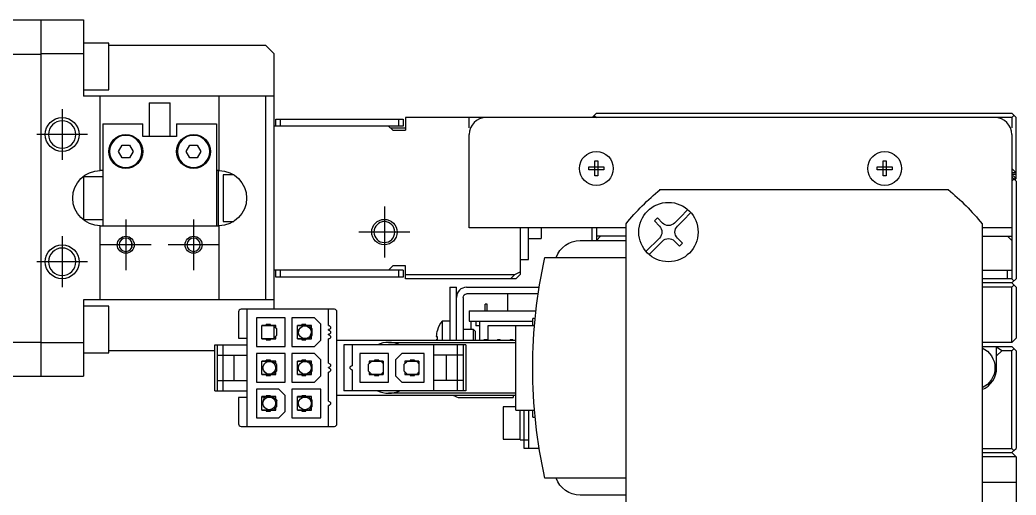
# Model space of a CAD drawing. Extents: x 0 to 1596, y -8 to 1260.
# Drawn here: x 641.4 to 758.9, y 1204.4 to 1260.4 of the extents above; entities that cross this region are included whole.
import ezdxf

# ---------------------------------------------------------------- set-up
doc = ezdxf.new("R2010")
doc.units = 0
doc.header["$LTSCALE"] = 0.5
doc.linetypes.add('CENTER', pattern=[50.8, 31.75, -6.35, 6.35, -6.35])
for name, color, linetype in [('MSM_CENTER', 1, 'CENTER'), ('MSM_CONTINUOUS', 7, 'CONTINUOUS'), ('MSM_NARROW', 5, 'CONTINUOUS')]:
    doc.layers.add(name, color=color, linetype=linetype)

msp = doc.modelspace()

# ---------------------------------------------------------------- linework, layer by layer
at = {"layer": 'MSM_CENTER'}
for p, q in [((646.42, 1249.94), (646.42, 1243.94)), ((649.42, 1246.94), (643.42, 1246.94)), ((684.42, 1238.44), (684.42, 1232.44)), ((653.92, 1236.94), (653.92, 1230.94)), ((661.92, 1236.94), (661.92, 1230.94)), ((646.42, 1234.94), (646.42, 1228.94)), ((687.42, 1235.44), (681.42, 1235.44)), ((656.92, 1233.94), (650.92, 1233.94)), ((664.92, 1233.94), (658.92, 1233.94)), ((649.42, 1231.94), (643.42, 1231.94)), ((712.93, 1219.44), (712.92, 1219.44))]:
    msp.add_line(p, q, dxfattribs=at)
at = {"layer": 'MSM_CONTINUOUS'}
for p, q in [((635.22, 1260.44), (648.92, 1260.44)), ((643.92, 1260.44), (643.92, 1218.44)), ((648.92, 1260.44), (648.92, 1251.44)), ((651.92, 1257.69), (648.92, 1257.69)), ((651.92, 1252.19), (651.92, 1257.69)), ((670.42, 1257.44), (651.92, 1257.44)), ((671.42, 1256.44), (670.42, 1257.44)), ((635.22, 1256.41), (643.92, 1256.41)), ((648.92, 1256.44), (643.92, 1256.44)), ((671.42, 1226.34), (671.42, 1256.44)), ((648.92, 1252.19), (651.92, 1252.19)), ((671.42, 1251.44), (648.92, 1251.44)), ((650.92, 1242.69), (650.92, 1251.44)), ((664.92, 1242.69), (664.92, 1251.44)), ((670.42, 1227.44), (670.42, 1251.44)), ((656.67, 1250.69), (659.17, 1250.69)), ((656.67, 1250.69), (656.67, 1246.69)), ((659.17, 1246.69), (659.17, 1250.69)), ((686.92, 1248.94), (686.92, 1247.44)), ((758.42, 1248.94), (686.92, 1248.94)), ((694.42, 1247.74), (694.42, 1248.94)), ((709.42, 1249.44), (708.92, 1248.94)), ((709.17, 1249.19), (709.42, 1248.94)), ((709.42, 1249.44), (758.42, 1249.44)), ((758.92, 1248.94), (758.42, 1249.44)), ((758.42, 1248.94), (758.67, 1249.19)), ((758.42, 1248.94), (758.42, 1247.74)), ((758.92, 1241.74), (758.92, 1248.94)), ((651.22, 1248.19), (651.22, 1236.19)), ((651.22, 1248.19), (655.92, 1248.19)), ((655.92, 1246.69), (655.92, 1248.19)), ((659.92, 1248.19), (659.92, 1246.69)), ((659.92, 1248.19), (664.62, 1248.19)), ((664.62, 1248.19), (664.62, 1236.19)), ((686.62, 1247.94), (671.42, 1247.94)), ((671.62, 1247.94), (671.62, 1248.74)), ((671.62, 1248.74), (686.62, 1248.74)), ((672.12, 1248.74), (672.12, 1247.94)), ((685.42, 1247.44), (684.92, 1247.94)), ((686.92, 1247.69), (685.17, 1247.69)), ((686.12, 1247.94), (686.12, 1248.74)), ((686.62, 1248.74), (686.62, 1247.94)), ((659.92, 1246.69), (655.92, 1246.69)), ((685.42, 1247.44), (686.92, 1247.44)), ((694.42, 1235.94), (694.42, 1246.94)), ((758.42, 1246.94), (758.42, 1229.94)), ((653.05, 1244.94), (653.48, 1245.69)), ((653.48, 1245.69), (654.35, 1245.69)), ((654.35, 1245.69), (654.78, 1244.94)), ((661.05, 1244.94), (661.48, 1245.69)), ((661.48, 1245.69), (662.35, 1245.69)), ((662.35, 1245.69), (662.78, 1244.94)), ((653.48, 1244.19), (653.05, 1244.94)), ((654.35, 1244.19), (653.48, 1244.19)), ((654.78, 1244.94), (654.35, 1244.19)), ((661.48, 1244.19), (661.05, 1244.94)), ((662.35, 1244.19), (661.48, 1244.19)), ((662.78, 1244.94), (662.35, 1244.19)), ((708.53, 1243.12), (709.24, 1243.12)), ((709.24, 1243.12), (709.24, 1243.83)), ((709.25, 1243.11), (709.24, 1243.12)), ((709.25, 1243.11), (709.59, 1243.11)), ((709.25, 1242.77), (709.25, 1243.11)), ((709.59, 1243.11), (709.6, 1243.12)), ((709.59, 1243.11), (709.59, 1242.77)), ((709.6, 1243.83), (709.6, 1243.12)), ((709.6, 1243.12), (710.3, 1243.12)), ((742.53, 1243.12), (743.24, 1243.12)), ((743.24, 1243.12), (743.24, 1243.83)), ((743.25, 1243.11), (743.24, 1243.12)), ((743.25, 1243.11), (743.59, 1243.11)), ((743.25, 1242.77), (743.25, 1243.11)), ((743.59, 1243.11), (743.6, 1243.12)), ((743.59, 1243.11), (743.59, 1242.77)), ((743.6, 1243.83), (743.6, 1243.12)), ((743.6, 1243.12), (744.3, 1243.12)), ((758.92, 1242.44), (758.42, 1242.94)), ((648.92, 1242), (648.92, 1236.88)), ((651.22, 1241.94), (648.92, 1241.94)), ((651.22, 1242.69), (650.92, 1242.69)), ((664.92, 1242.69), (664.62, 1242.69)), ((664.82, 1242.69), (664.82, 1236.19)), ((665.42, 1242.19), (665.42, 1236.69)), ((666.65, 1242.19), (665.42, 1242.19)), ((709.24, 1242.76), (708.53, 1242.76)), ((709.25, 1242.77), (709.24, 1242.76)), ((709.24, 1242.06), (709.24, 1242.76)), ((709.59, 1242.77), (709.25, 1242.77)), ((709.59, 1242.77), (709.6, 1242.76)), ((709.6, 1242.76), (709.6, 1242.06)), ((710.3, 1242.76), (709.6, 1242.76)), ((743.24, 1242.76), (742.53, 1242.76)), ((743.25, 1242.77), (743.24, 1242.76)), ((743.24, 1242.06), (743.24, 1242.76)), ((743.59, 1242.77), (743.25, 1242.77)), ((743.59, 1242.77), (743.6, 1242.76)), ((743.6, 1242.76), (743.6, 1242.06)), ((744.3, 1242.76), (743.6, 1242.76)), ((758.92, 1242.44), (758.42, 1242.44)), ((758.92, 1242.24), (758.42, 1242.24)), ((758.52, 1242.04), (758.42, 1242.04)), ((758.92, 1241.44), (758.42, 1241.94)), ((758.67, 1241.69), (758.42, 1241.44)), ((758.92, 1241.74), (758.82, 1241.64)), ((758.82, 1241.74), (758.82, 1241.54)), ((758.92, 1241.44), (758.92, 1229.94)), ((716.92, 1240.44), (716.79, 1240.31)), ((716.95, 1240.44), (750.89, 1240.44)), ((751.05, 1240.31), (750.92, 1240.44)), ((716.26, 1236.75), (716.61, 1237.1)), ((716.61, 1237.1), (717.21, 1236.5)), ((718.62, 1236.5), (719.29, 1237.16)), ((719.29, 1237.16), (720.21, 1238.09)), ((720.56, 1237.73), (719.64, 1236.81)), ((648.92, 1236.94), (651.22, 1236.94)), ((650.92, 1227.44), (650.92, 1236.19)), ((650.92, 1236.19), (664.92, 1236.19)), ((664.92, 1227.44), (664.92, 1236.19)), ((665.42, 1236.69), (666.65, 1236.69)), ((712.92, 1235.94), (694.42, 1235.94)), ((700.42, 1235.94), (700.42, 1230.44)), ((701.42, 1232.19), (701.42, 1235.94)), ((702.92, 1235.94), (702.92, 1234.69)), ((708.92, 1234.44), (708.92, 1235.94)), ((709.42, 1235.94), (709.42, 1234.44)), ((713.05, 1236.57), (712.92, 1236.44)), ((712.92, 1202.47), (712.92, 1236.41)), ((716.86, 1236.15), (716.26, 1236.75)), ((719.64, 1236.81), (718.98, 1236.15)), ((754.92, 1236.44), (754.79, 1236.57)), ((754.92, 1236.41), (754.92, 1202.47)), ((758.42, 1235.94), (754.92, 1235.94)), ((709.42, 1234.44), (709.92, 1234.94)), ((712.92, 1234.94), (709.42, 1234.94)), ((715.27, 1233.15), (716.86, 1234.73)), ((718.98, 1234.73), (719.58, 1234.13)), ((754.92, 1234.94), (758.42, 1234.94)), ((757.92, 1234.94), (758.42, 1234.44)), ((654.62, 1233.64), (654.62, 1234.33)), ((654.62, 1233.64), (654.65, 1233.61)), ((701.42, 1234.69), (702.92, 1234.69)), ((707.5, 1234.44), (712.92, 1234.44)), ((717.21, 1234.38), (715.63, 1232.8)), ((719.23, 1233.78), (718.62, 1234.38)), ((719.58, 1234.13), (719.23, 1233.78)), ((703.35, 1232.44), (712.92, 1232.44)), ((684.92, 1230.94), (685.42, 1231.44)), ((686.92, 1231.44), (685.42, 1231.44)), ((686.92, 1229.94), (686.92, 1231.44)), ((700.42, 1232.19), (701.42, 1232.19)), ((686.62, 1230.94), (671.42, 1230.94)), ((671.62, 1230.14), (671.62, 1230.94)), ((686.62, 1230.14), (671.62, 1230.14)), ((672.12, 1230.94), (672.12, 1230.14)), ((686.12, 1230.14), (686.12, 1230.94)), ((686.62, 1230.94), (686.62, 1230.14)), ((686.92, 1230.44), (699.8, 1230.44)), ((699.3, 1229.94), (699.8, 1230.44)), ((699.8, 1230.44), (700.42, 1230.75)), ((700.42, 1230.44), (699.92, 1229.94)), ((754.92, 1230.94), (758.42, 1230.94)), ((757.92, 1229.94), (757.92, 1230.94)), ((699.92, 1229.94), (686.92, 1229.94)), ((692.12, 1228.94), (692.92, 1228.94)), ((692.12, 1228.94), (692.12, 1222.69)), ((692.92, 1222.69), (692.92, 1228.94)), ((694.12, 1228.94), (702.68, 1228.94)), ((758.42, 1229.94), (754.92, 1229.94)), ((758.42, 1229.44), (754.92, 1229.44)), ((758.42, 1228.94), (754.92, 1228.94)), ((758.42, 1229.94), (758.67, 1229.69)), ((758.42, 1229.44), (758.92, 1229.94)), ((758.42, 1229.44), (758.92, 1228.94)), ((758.67, 1229.19), (758.42, 1228.94)), ((758.42, 1222.44), (758.42, 1228.94)), ((758.92, 1228.94), (758.92, 1222.94)), ((693.72, 1227.74), (693.72, 1222.69)), ((702.56, 1228.14), (694.12, 1228.14)), ((698.92, 1228.14), (698.92, 1226.14)), ((671.42, 1227.44), (648.92, 1227.44)), ((648.92, 1227.44), (648.92, 1218.44)), ((651.92, 1226.69), (648.92, 1226.69)), ((651.92, 1221.19), (651.92, 1226.69)), ((696.54, 1226.94), (696.29, 1226.94)), ((696.29, 1226.14), (696.29, 1226.94)), ((696.54, 1226.14), (696.54, 1226.94)), ((667.22, 1226.04), (667.22, 1222.94)), ((678.52, 1226.34), (667.52, 1226.34)), ((668.22, 1212.54), (668.22, 1226.34)), ((669.32, 1225.34), (669.32, 1221.94)), ((672.72, 1225.34), (669.32, 1225.34)), ((672.72, 1221.94), (672.72, 1225.34)), ((676.17, 1225.34), (673.52, 1225.34)), ((673.52, 1225.34), (673.52, 1221.94)), ((676.92, 1224.59), (676.17, 1225.34)), ((677.82, 1224.44), (677.82, 1226.34)), ((678.82, 1212.84), (678.82, 1226.04)), ((694.42, 1226.14), (702.3, 1226.14)), ((694.42, 1226.14), (694.42, 1224.94)), ((669.97, 1222.84), (669.97, 1224.44)), ((670.47, 1224.44), (669.97, 1224.44)), ((671.34, 1224.39), (669.97, 1224.39)), ((670.97, 1224.54), (670.47, 1224.54)), ((670.47, 1224.39), (670.47, 1224.54)), ((670.97, 1224.39), (670.97, 1224.54)), ((671.62, 1224.44), (670.97, 1224.44)), ((671.62, 1224.12), (671.34, 1224.39)), ((671.42, 1222.97), (671.42, 1224.32)), ((671.62, 1224.12), (671.62, 1224.44)), ((674.17, 1222.84), (674.17, 1224.44)), ((674.67, 1224.44), (674.17, 1224.44)), ((675.54, 1224.39), (674.17, 1224.39)), ((675.17, 1224.54), (674.67, 1224.54)), ((674.67, 1224.39), (674.67, 1224.54)), ((675.17, 1224.39), (675.17, 1224.54)), ((675.82, 1224.44), (675.17, 1224.44)), ((675.92, 1224.02), (675.54, 1224.39)), ((675.82, 1224.12), (675.82, 1224.44)), ((676.92, 1222.69), (676.92, 1224.59)), ((691.22, 1224.94), (691.22, 1222.69)), ((692.12, 1224.94), (691.22, 1224.94)), ((694.42, 1224.94), (701.92, 1224.94)), ((694.67, 1223.94), (694.67, 1224.94)), ((695.21, 1224.94), (695.21, 1224.39)), ((695.67, 1224.39), (695.21, 1224.39)), ((695.67, 1222.69), (695.67, 1224.94)), ((696.67, 1224.44), (702.13, 1224.44)), ((696.67, 1222.79), (696.67, 1224.44)), ((699.92, 1214.44), (699.92, 1224.44)), ((701.92, 1224.44), (701.92, 1225.26)), ((702.2, 1225.26), (701.92, 1225.26)), ((671.34, 1222.89), (671.62, 1223.17)), ((671.72, 1224.02), (671.62, 1224.12)), ((671.62, 1223.17), (671.72, 1223.27)), ((671.62, 1222.84), (671.62, 1223.17)), ((671.72, 1223.27), (671.72, 1224.02)), ((674.32, 1223.85), (674.17, 1223.33)), ((675.54, 1222.89), (675.82, 1223.17)), ((675.63, 1222.98), (675.76, 1223.43)), ((675.82, 1223.17), (675.92, 1223.27)), ((675.82, 1222.84), (675.82, 1223.17)), ((675.92, 1223.27), (675.92, 1224.02)), ((677.82, 1223.89), (677.82, 1223.94)), ((677.82, 1223.34), (677.82, 1223.39)), ((690.53, 1223.14), (690.66, 1223.14)), ((690.66, 1223.89), (690.66, 1223.87)), ((690.66, 1223.14), (690.66, 1222.74)), ((694.92, 1223.94), (693.72, 1223.94)), ((694.92, 1222.69), (694.92, 1223.94)), ((695.12, 1223.74), (694.92, 1223.94)), ((695.12, 1223.74), (695.12, 1222.69)), ((635.22, 1222.47), (643.92, 1222.47)), ((643.92, 1222.44), (648.92, 1222.44)), ((664.42, 1216.74), (664.42, 1222.14)), ((664.42, 1222.14), (668.22, 1222.14)), ((664.72, 1216.74), (664.72, 1222.14)), ((665.42, 1216.74), (665.42, 1222.14)), ((667.22, 1222.94), (668.22, 1222.94)), ((669.32, 1221.94), (672.72, 1221.94)), ((669.97, 1222.89), (671.34, 1222.89)), ((669.97, 1222.84), (670.47, 1222.84)), ((670.47, 1222.89), (670.47, 1222.74)), ((670.47, 1222.74), (670.97, 1222.74)), ((670.97, 1222.74), (670.97, 1222.89)), ((670.97, 1222.84), (671.62, 1222.84)), ((673.52, 1221.94), (676.17, 1221.94)), ((674.17, 1222.89), (675.54, 1222.89)), ((674.17, 1222.84), (674.67, 1222.84)), ((674.67, 1222.89), (674.67, 1222.74)), ((674.67, 1222.74), (675.17, 1222.74)), ((675.17, 1222.74), (675.17, 1222.89)), ((675.17, 1222.84), (675.82, 1222.84)), ((676.17, 1221.94), (676.92, 1222.69)), ((677.82, 1219.97), (677.82, 1222.84)), ((678.82, 1222.69), (699.92, 1222.69)), ((679.62, 1222.14), (679.62, 1216.74)), ((694.02, 1222.14), (679.62, 1222.14)), ((680.62, 1222.14), (680.62, 1219.69)), ((684.92, 1222.44), (699.92, 1222.44)), ((690.22, 1222.14), (690.22, 1216.74)), ((690.66, 1222.74), (690.53, 1222.74)), ((693.02, 1222.14), (693.02, 1216.74)), ((693.72, 1222.14), (693.72, 1216.74)), ((694.02, 1222.14), (694.02, 1216.74)), ((696.17, 1222.69), (696.17, 1222.79)), ((696.17, 1222.79), (696.67, 1222.79)), ((758.42, 1222.44), (754.92, 1222.44)), ((754.92, 1221.94), (758.42, 1221.94)), ((756.62, 1219.44), (756.62, 1221.94)), ((757.22, 1221.44), (756.62, 1221.87)), ((758.92, 1222.94), (758.42, 1222.44)), ((758.92, 1221.44), (758.42, 1221.94)), ((648.92, 1221.19), (651.92, 1221.19)), ((664.42, 1221.44), (651.92, 1221.44)), ((664.72, 1220.94), (668.22, 1220.94)), ((666.72, 1217.94), (666.72, 1220.94)), ((669.32, 1221.14), (669.32, 1217.74)), ((672.72, 1221.14), (669.32, 1221.14)), ((672.72, 1217.74), (672.72, 1221.14)), ((673.52, 1221.14), (673.52, 1217.74)), ((676.17, 1221.14), (673.52, 1221.14)), ((676.92, 1220.39), (676.17, 1221.14)), ((681.52, 1221.14), (681.52, 1217.74)), ((684.92, 1221.14), (681.52, 1221.14)), ((684.92, 1217.74), (684.92, 1221.14)), ((686.47, 1221.14), (685.72, 1220.39)), ((689.12, 1221.14), (686.47, 1221.14)), ((689.12, 1217.74), (689.12, 1221.14)), ((693.72, 1220.94), (690.22, 1220.94)), ((691.72, 1220.94), (691.72, 1217.94)), ((756.62, 1220.84), (757.22, 1221.44)), ((758.42, 1221.44), (757.22, 1221.44)), ((758.67, 1221.69), (758.42, 1221.44)), ((758.42, 1209.94), (758.42, 1221.44)), ((758.92, 1221.44), (758.92, 1209.94)), ((670.47, 1220.24), (669.97, 1220.24)), ((669.97, 1218.64), (669.97, 1220.24)), ((671.34, 1220.19), (669.97, 1220.19)), ((670.97, 1220.34), (670.47, 1220.34)), ((670.47, 1220.19), (670.47, 1220.34)), ((670.97, 1220.19), (670.97, 1220.34)), ((671.62, 1220.24), (670.97, 1220.24)), ((671.62, 1219.92), (671.34, 1220.19)), ((671.62, 1219.92), (671.62, 1220.24)), ((671.72, 1219.82), (671.62, 1219.92)), ((671.72, 1219.07), (671.72, 1219.82)), ((674.67, 1220.24), (674.17, 1220.24)), ((674.17, 1218.64), (674.17, 1220.24)), ((675.54, 1220.19), (674.17, 1220.19)), ((674.17, 1220.19), (674.25, 1220.19)), ((675.17, 1220.34), (674.67, 1220.34)), ((674.67, 1220.19), (674.67, 1220.34)), ((675.17, 1220.19), (675.17, 1220.34)), ((675.82, 1220.24), (675.17, 1220.24)), ((675.82, 1219.92), (675.54, 1220.19)), ((675.82, 1219.92), (675.82, 1220.24)), ((675.92, 1219.82), (675.82, 1219.92)), ((675.92, 1219.07), (675.92, 1219.82)), ((676.92, 1218.49), (676.92, 1220.39)), ((677.82, 1219.42), (677.82, 1219.47)), ((682.89, 1220.19), (682.52, 1219.82)), ((682.52, 1219.82), (682.52, 1219.07)), ((683.27, 1220.24), (682.62, 1220.24)), ((682.62, 1220.24), (682.62, 1219.92)), ((684.27, 1220.19), (682.89, 1220.19)), ((683.77, 1220.34), (683.27, 1220.34)), ((683.27, 1220.34), (683.27, 1220.19)), ((683.77, 1220.34), (683.77, 1220.19)), ((684.27, 1220.24), (683.77, 1220.24)), ((684.27, 1220.24), (684.27, 1218.64)), ((685.72, 1220.39), (685.72, 1218.49)), ((687.09, 1220.19), (686.72, 1219.82)), ((686.72, 1219.82), (686.72, 1219.07)), ((687.47, 1220.24), (686.82, 1220.24)), ((686.82, 1220.24), (686.82, 1219.92)), ((688.47, 1220.19), (687.09, 1220.19)), ((687.97, 1220.34), (687.47, 1220.34)), ((687.47, 1220.34), (687.47, 1220.19)), ((687.97, 1220.34), (687.97, 1220.19)), ((688.47, 1220.24), (687.97, 1220.24)), ((688.47, 1220.24), (688.47, 1218.64)), ((635.22, 1218.44), (648.92, 1218.44)), ((669.97, 1218.69), (671.34, 1218.69)), ((669.97, 1218.64), (670.47, 1218.64)), ((670.47, 1218.69), (670.47, 1218.54)), ((670.47, 1218.54), (670.97, 1218.54)), ((670.97, 1218.54), (670.97, 1218.69)), ((670.97, 1218.64), (671.62, 1218.64)), ((671.34, 1218.69), (671.62, 1218.97)), ((671.62, 1218.97), (671.72, 1219.07)), ((671.62, 1218.64), (671.62, 1218.97)), ((674.17, 1218.7), (674.25, 1218.69)), ((674.17, 1218.69), (675.54, 1218.69)), ((674.17, 1218.64), (674.67, 1218.64)), ((674.67, 1218.69), (674.67, 1218.54)), ((674.67, 1218.54), (675.17, 1218.54)), ((675.17, 1218.54), (675.17, 1218.69)), ((675.17, 1218.64), (675.82, 1218.64)), ((675.54, 1218.69), (675.82, 1218.97)), ((675.82, 1218.97), (675.92, 1219.07)), ((675.82, 1218.64), (675.82, 1218.97)), ((676.17, 1217.74), (676.92, 1218.49)), ((677.82, 1215.49), (677.82, 1218.92)), ((680.62, 1219.19), (680.62, 1216.74)), ((682.52, 1219.07), (682.89, 1218.69)), ((682.62, 1218.97), (682.62, 1218.64)), ((682.62, 1218.64), (683.27, 1218.64)), ((682.89, 1218.69), (684.27, 1218.69)), ((683.27, 1218.69), (683.27, 1218.54)), ((683.27, 1218.54), (683.77, 1218.54)), ((683.77, 1218.54), (683.77, 1218.69)), ((683.77, 1218.64), (684.27, 1218.64)), ((685.72, 1218.49), (686.47, 1217.74)), ((686.72, 1219.07), (687.09, 1218.69)), ((686.82, 1218.97), (686.82, 1218.64)), ((686.82, 1218.64), (687.47, 1218.64)), ((687.09, 1218.69), (688.47, 1218.69)), ((687.47, 1218.69), (687.47, 1218.54)), ((687.47, 1218.54), (687.97, 1218.54)), ((687.97, 1218.54), (687.97, 1218.69)), ((687.97, 1218.64), (688.47, 1218.64)), ((664.72, 1217.94), (668.22, 1217.94)), ((669.32, 1217.74), (672.72, 1217.74)), ((673.52, 1217.74), (676.17, 1217.74)), ((681.52, 1217.74), (684.92, 1217.74)), ((686.47, 1217.74), (689.12, 1217.74)), ((693.72, 1217.94), (690.22, 1217.94)), ((664.42, 1216.74), (668.22, 1216.74)), ((667.22, 1215.94), (667.22, 1212.84)), ((668.22, 1215.94), (667.22, 1215.94)), ((669.32, 1216.94), (669.32, 1213.54)), ((671.97, 1216.94), (669.32, 1216.94)), ((670.47, 1216.04), (669.97, 1216.04)), ((669.97, 1214.44), (669.97, 1216.04)), ((671.34, 1215.99), (669.97, 1215.99)), ((670.12, 1215.44), (670.27, 1215.99)), ((670.97, 1216.14), (670.47, 1216.14)), ((670.47, 1215.99), (670.47, 1216.14)), ((670.97, 1215.99), (670.97, 1216.14)), ((671.62, 1216.04), (670.97, 1216.04)), ((671.62, 1215.72), (671.34, 1215.99)), ((671.62, 1215.72), (671.62, 1216.04)), ((672.72, 1216.19), (671.97, 1216.94)), ((672.72, 1214.29), (672.72, 1216.19)), ((676.92, 1216.94), (673.52, 1216.94)), ((673.52, 1216.94), (673.52, 1213.54)), ((674.67, 1216.04), (674.17, 1216.04)), ((674.17, 1214.44), (674.17, 1216.04)), ((675.54, 1215.99), (674.17, 1215.99)), ((675.17, 1216.14), (674.67, 1216.14)), ((674.67, 1215.99), (674.67, 1216.14)), ((675.17, 1215.99), (675.17, 1216.14)), ((675.82, 1216.04), (675.17, 1216.04)), ((675.82, 1215.72), (675.54, 1215.99)), ((675.82, 1215.72), (675.82, 1216.04)), ((676.92, 1213.54), (676.92, 1216.94)), ((699.92, 1216.19), (678.82, 1216.19)), ((694.02, 1216.74), (679.62, 1216.74)), ((699.92, 1216.44), (684.92, 1216.44)), ((693.32, 1215.94), (699.62, 1215.94)), ((699.62, 1216.19), (699.62, 1215.94)), ((671.34, 1214.49), (671.62, 1214.77)), ((671.72, 1215.59), (671.56, 1215.04)), ((671.72, 1215.62), (671.62, 1215.72)), ((671.62, 1214.77), (671.72, 1214.87)), ((671.62, 1214.44), (671.62, 1214.77)), ((671.72, 1214.87), (671.72, 1215.62)), ((674.32, 1215.03), (674.17, 1215.55)), ((675.54, 1214.49), (675.92, 1214.87)), ((675.63, 1215.91), (675.76, 1215.45)), ((675.92, 1215.62), (675.82, 1215.72)), ((675.82, 1214.44), (675.82, 1214.77)), ((675.92, 1214.87), (675.92, 1215.62)), ((677.82, 1212.54), (677.82, 1214.99)), ((698.42, 1214.84), (698.42, 1211.04)), ((699.92, 1214.84), (698.42, 1214.84)), ((669.97, 1214.49), (671.34, 1214.49)), ((669.97, 1214.44), (670.47, 1214.44)), ((670.47, 1214.49), (670.47, 1214.34)), ((670.47, 1214.34), (670.97, 1214.34)), ((670.97, 1214.34), (670.97, 1214.49)), ((670.97, 1214.44), (671.62, 1214.44)), ((671.97, 1213.54), (672.72, 1214.29)), ((674.17, 1214.49), (675.54, 1214.49)), ((674.17, 1214.44), (674.67, 1214.44)), ((674.67, 1214.49), (674.67, 1214.34)), ((674.67, 1214.34), (675.17, 1214.34)), ((675.17, 1214.34), (675.17, 1214.49)), ((675.17, 1214.44), (675.82, 1214.44)), ((699.92, 1214.44), (702.13, 1214.44)), ((700.42, 1210.94), (700.42, 1214.44)), ((700.92, 1210.94), (700.92, 1214.44)), ((701.42, 1214.44), (701.42, 1209.94)), ((701.92, 1213.62), (701.92, 1214.44)), ((701.92, 1213.62), (702.2, 1213.62)), ((667.52, 1212.54), (678.52, 1212.54)), ((669.32, 1213.54), (671.97, 1213.54)), ((673.52, 1213.54), (676.92, 1213.54)), ((698.42, 1211.04), (700.42, 1211.04)), ((700.42, 1210.94), (701.42, 1210.94)), ((700.92, 1209.94), (700.92, 1210.94)), ((702.68, 1209.94), (700.92, 1209.94)), ((754.92, 1209.94), (758.42, 1209.94)), ((754.92, 1209.44), (758.42, 1209.44)), ((758.92, 1208.94), (754.92, 1208.94)), ((758.42, 1209.94), (758.67, 1209.69)), ((758.67, 1209.69), (758.42, 1209.44)), ((758.42, 1209.44), (758.92, 1208.94)), ((758.67, 1209.69), (758.92, 1209.94)), ((758.92, 1208.94), (758.92, 1129.94)), ((712.92, 1206.44), (703.35, 1206.44)), ((758.92, 1205.94), (754.92, 1205.94)), ((712.92, 1204.44), (707.5, 1204.44))]:
    msp.add_line(p, q, dxfattribs=at)
for points in [[(708.53, 1242.76, 0), (708.53, 1242.76, 0), (708.53, 1242.77, 0), (708.53, 1242.77, 0), (708.53, 1242.77, 0), (708.53, 1242.78, 0), (708.53, 1242.78, 0), (708.53, 1242.78, 0), (708.53, 1242.78, 0), (708.53, 1242.79, 0), (708.53, 1242.79, 0), (708.53, 1242.79, 0), (708.53, 1242.8, 0), (708.53, 1242.8, 0), (708.53, 1242.8, 0), (708.53, 1242.8, 0), (708.53, 1242.81, 0), (708.53, 1242.81, 0), (708.53, 1242.81, 0), (708.53, 1242.82, 0), (708.53, 1242.82, 0), (708.53, 1242.82, 0), (708.53, 1242.82, 0), (708.53, 1242.83, 0), (708.53, 1242.83, 0), (708.53, 1242.83, 0), (708.53, 1242.83, 0), (708.53, 1242.84, 0), (708.53, 1242.84, 0), (708.53, 1242.84, 0), (708.53, 1242.85, 0), (708.53, 1242.85, 0), (708.53, 1242.85, 0), (708.53, 1242.85, 0), (708.53, 1242.86, 0), (708.53, 1242.86, 0), (708.53, 1242.86, 0), (708.53, 1242.87, 0), (708.53, 1242.87, 0), (708.53, 1242.87, 0), (708.53, 1242.87, 0), (708.53, 1242.88, 0), (708.53, 1242.88, 0), (708.53, 1242.88, 0), (708.53, 1242.89, 0), (708.53, 1242.89, 0), (708.53, 1242.89, 0), (708.53, 1242.89, 0), (708.53, 1242.9, 0), (708.53, 1242.9, 0), (708.53, 1242.9, 0), (708.53, 1242.91, 0), (708.53, 1242.91, 0), (708.53, 1242.91, 0), (708.53, 1242.91, 0), (708.53, 1242.92, 0), (708.53, 1242.92, 0), (708.53, 1242.92, 0), (708.53, 1242.92, 0), (708.53, 1242.93, 0), (708.53, 1242.93, 0), (708.53, 1242.93, 0), (708.53, 1242.94, 0), (708.53, 1242.94, 0), (708.53, 1242.94, 0), (708.53, 1242.94, 0), (708.53, 1242.95, 0), (708.53, 1242.95, 0), (708.53, 1242.95, 0), (708.53, 1242.96, 0), (708.53, 1242.96, 0), (708.53, 1242.96, 0), (708.53, 1242.96, 0), (708.53, 1242.97, 0), (708.53, 1242.97, 0), (708.53, 1242.97, 0), (708.53, 1242.98, 0), (708.53, 1242.98, 0), (708.53, 1242.98, 0), (708.53, 1242.98, 0), (708.53, 1242.99, 0), (708.53, 1242.99, 0), (708.53, 1242.99, 0), (708.53, 1243, 0), (708.53, 1243, 0), (708.53, 1243, 0), (708.53, 1243, 0), (708.53, 1243.01, 0), (708.53, 1243.01, 0), (708.53, 1243.01, 0), (708.53, 1243.01, 0), (708.53, 1243.02, 0), (708.53, 1243.02, 0), (708.53, 1243.02, 0), (708.53, 1243.03, 0), (708.53, 1243.03, 0), (708.53, 1243.03, 0), (708.53, 1243.03, 0), (708.53, 1243.04, 0), (708.53, 1243.04, 0), (708.53, 1243.04, 0), (708.53, 1243.05, 0), (708.53, 1243.05, 0), (708.53, 1243.05, 0), (708.53, 1243.05, 0), (708.53, 1243.06, 0), (708.53, 1243.06, 0), (708.53, 1243.06, 0), (708.53, 1243.07, 0), (708.53, 1243.07, 0), (708.53, 1243.07, 0), (708.53, 1243.07, 0), (708.53, 1243.08, 0), (708.53, 1243.08, 0), (708.53, 1243.08, 0), (708.53, 1243.09, 0), (708.53, 1243.09, 0), (708.53, 1243.09, 0), (708.53, 1243.09, 0), (708.53, 1243.1, 0), (708.53, 1243.1, 0), (708.53, 1243.1, 0), (708.53, 1243.1, 0), (708.53, 1243.11, 0), (708.53, 1243.11, 0), (708.53, 1243.11, 0), (708.53, 1243.12, 0), (708.53, 1243.12, 0), (708.53, 1243.12, 0)], [(709.24, 1243.83, 0), (709.24, 1243.83, 0), (709.24, 1243.83, 0), (709.25, 1243.83, 0), (709.25, 1243.83, 0), (709.25, 1243.83, 0), (709.25, 1243.83, 0), (709.26, 1243.83, 0), (709.26, 1243.83, 0), (709.26, 1243.83, 0), (709.26, 1243.83, 0), (709.27, 1243.83, 0), (709.27, 1243.83, 0), (709.27, 1243.83, 0), (709.28, 1243.83, 0), (709.28, 1243.83, 0), (709.28, 1243.83, 0), (709.28, 1243.83, 0), (709.29, 1243.83, 0), (709.29, 1243.83, 0), (709.29, 1243.83, 0), (709.3, 1243.83, 0), (709.3, 1243.83, 0), (709.3, 1243.83, 0), (709.3, 1243.83, 0), (709.31, 1243.83, 0), (709.31, 1243.83, 0), (709.31, 1243.83, 0), (709.32, 1243.83, 0), (709.32, 1243.83, 0), (709.32, 1243.83, 0), (709.32, 1243.83, 0), (709.33, 1243.83, 0), (709.33, 1243.83, 0), (709.33, 1243.83, 0), (709.34, 1243.83, 0), (709.34, 1243.83, 0), (709.34, 1243.83, 0), (709.34, 1243.83, 0), (709.35, 1243.83, 0), (709.35, 1243.83, 0), (709.35, 1243.83, 0), (709.36, 1243.83, 0), (709.36, 1243.83, 0), (709.36, 1243.83, 0), (709.36, 1243.83, 0), (709.37, 1243.83, 0), (709.37, 1243.83, 0), (709.37, 1243.83, 0), (709.38, 1243.83, 0), (709.38, 1243.83, 0), (709.38, 1243.83, 0), (709.38, 1243.83, 0), (709.39, 1243.83, 0), (709.39, 1243.83, 0), (709.39, 1243.83, 0), (709.39, 1243.83, 0), (709.4, 1243.83, 0), (709.4, 1243.83, 0), (709.4, 1243.83, 0), (709.41, 1243.83, 0), (709.41, 1243.83, 0), (709.41, 1243.83, 0), (709.41, 1243.83, 0), (709.42, 1243.83, 0), (709.42, 1243.83, 0), (709.42, 1243.83, 0), (709.43, 1243.83, 0), (709.43, 1243.83, 0), (709.43, 1243.83, 0), (709.43, 1243.83, 0), (709.44, 1243.83, 0), (709.44, 1243.83, 0), (709.44, 1243.83, 0), (709.45, 1243.83, 0), (709.45, 1243.83, 0), (709.45, 1243.83, 0), (709.45, 1243.83, 0), (709.46, 1243.83, 0), (709.46, 1243.83, 0), (709.46, 1243.83, 0), (709.47, 1243.83, 0), (709.47, 1243.83, 0), (709.47, 1243.83, 0), (709.47, 1243.83, 0), (709.48, 1243.83, 0), (709.48, 1243.83, 0), (709.48, 1243.83, 0), (709.49, 1243.83, 0), (709.49, 1243.83, 0), (709.49, 1243.83, 0), (709.49, 1243.83, 0), (709.5, 1243.83, 0), (709.5, 1243.83, 0), (709.5, 1243.83, 0), (709.5, 1243.83, 0), (709.51, 1243.83, 0), (709.51, 1243.83, 0), (709.51, 1243.83, 0), (709.52, 1243.83, 0), (709.52, 1243.83, 0), (709.52, 1243.83, 0), (709.52, 1243.83, 0), (709.53, 1243.83, 0), (709.53, 1243.83, 0), (709.53, 1243.83, 0), (709.53, 1243.83, 0), (709.54, 1243.83, 0), (709.54, 1243.83, 0), (709.54, 1243.83, 0), (709.55, 1243.83, 0), (709.55, 1243.83, 0), (709.55, 1243.83, 0), (709.55, 1243.83, 0), (709.56, 1243.83, 0), (709.56, 1243.83, 0), (709.56, 1243.83, 0), (709.57, 1243.83, 0), (709.57, 1243.83, 0), (709.57, 1243.83, 0), (709.58, 1243.83, 0), (709.58, 1243.83, 0), (709.58, 1243.83, 0), (709.58, 1243.83, 0), (709.59, 1243.83, 0), (709.59, 1243.83, 0), (709.59, 1243.83, 0), (709.6, 1243.83, 0), (709.6, 1243.83, 0)], [(710.3, 1243.12, 0), (710.3, 1243.12, 0), (710.3, 1243.12, 0), (710.3, 1243.11, 0), (710.3, 1243.11, 0), (710.3, 1243.11, 0), (710.3, 1243.1, 0), (710.3, 1243.1, 0), (710.3, 1243.1, 0), (710.3, 1243.1, 0), (710.3, 1243.09, 0), (710.3, 1243.09, 0), (710.3, 1243.09, 0), (710.3, 1243.09, 0), (710.3, 1243.08, 0), (710.3, 1243.08, 0), (710.3, 1243.08, 0), (710.3, 1243.07, 0), (710.3, 1243.07, 0), (710.3, 1243.07, 0), (710.3, 1243.07, 0), (710.3, 1243.06, 0), (710.3, 1243.06, 0), (710.3, 1243.06, 0), (710.3, 1243.05, 0), (710.3, 1243.05, 0), (710.3, 1243.05, 0), (710.3, 1243.05, 0), (710.3, 1243.04, 0), (710.3, 1243.04, 0), (710.3, 1243.04, 0), (710.3, 1243.03, 0), (710.3, 1243.03, 0), (710.3, 1243.03, 0), (710.3, 1243.03, 0), (710.3, 1243.02, 0), (710.31, 1243.02, 0), (710.31, 1243.02, 0), (710.31, 1243.01, 0), (710.31, 1243.01, 0), (710.31, 1243.01, 0), (710.31, 1243.01, 0), (710.31, 1243, 0), (710.31, 1243, 0), (710.31, 1243, 0), (710.31, 1243, 0), (710.31, 1242.99, 0), (710.31, 1242.99, 0), (710.31, 1242.99, 0), (710.31, 1242.98, 0), (710.31, 1242.98, 0), (710.31, 1242.98, 0), (710.31, 1242.98, 0), (710.31, 1242.97, 0), (710.31, 1242.97, 0), (710.31, 1242.97, 0), (710.31, 1242.96, 0), (710.31, 1242.96, 0), (710.31, 1242.96, 0), (710.31, 1242.96, 0), (710.31, 1242.95, 0), (710.31, 1242.95, 0), (710.31, 1242.95, 0), (710.31, 1242.94, 0), (710.31, 1242.94, 0), (710.31, 1242.94, 0), (710.31, 1242.94, 0), (710.31, 1242.93, 0), (710.31, 1242.93, 0), (710.31, 1242.93, 0), (710.31, 1242.92, 0), (710.31, 1242.92, 0), (710.31, 1242.92, 0), (710.31, 1242.92, 0), (710.31, 1242.91, 0), (710.31, 1242.91, 0), (710.31, 1242.91, 0), (710.31, 1242.91, 0), (710.31, 1242.9, 0), (710.31, 1242.9, 0), (710.31, 1242.9, 0), (710.31, 1242.89, 0), (710.31, 1242.89, 0), (710.31, 1242.89, 0), (710.31, 1242.89, 0), (710.31, 1242.88, 0), (710.31, 1242.88, 0), (710.31, 1242.88, 0), (710.31, 1242.87, 0), (710.31, 1242.87, 0), (710.31, 1242.87, 0), (710.31, 1242.87, 0), (710.31, 1242.86, 0), (710.3, 1242.86, 0), (710.3, 1242.86, 0), (710.3, 1242.85, 0), (710.3, 1242.85, 0), (710.3, 1242.85, 0), (710.3, 1242.85, 0), (710.3, 1242.84, 0), (710.3, 1242.84, 0), (710.3, 1242.84, 0), (710.3, 1242.83, 0), (710.3, 1242.83, 0), (710.3, 1242.83, 0), (710.3, 1242.83, 0), (710.3, 1242.82, 0), (710.3, 1242.82, 0), (710.3, 1242.82, 0), (710.3, 1242.82, 0), (710.3, 1242.81, 0), (710.3, 1242.81, 0), (710.3, 1242.81, 0), (710.3, 1242.8, 0), (710.3, 1242.8, 0), (710.3, 1242.8, 0), (710.3, 1242.8, 0), (710.3, 1242.79, 0), (710.3, 1242.79, 0), (710.3, 1242.79, 0), (710.3, 1242.78, 0), (710.3, 1242.78, 0), (710.3, 1242.78, 0), (710.3, 1242.78, 0), (710.3, 1242.77, 0), (710.3, 1242.77, 0), (710.3, 1242.77, 0), (710.3, 1242.76, 0), (710.3, 1242.76, 0)], [(742.53, 1242.76, 0), (742.53, 1242.76, 0), (742.53, 1242.77, 0), (742.53, 1242.77, 0), (742.53, 1242.77, 0), (742.53, 1242.78, 0), (742.53, 1242.78, 0), (742.53, 1242.78, 0), (742.53, 1242.78, 0), (742.53, 1242.79, 0), (742.53, 1242.79, 0), (742.53, 1242.79, 0), (742.53, 1242.8, 0), (742.53, 1242.8, 0), (742.53, 1242.8, 0), (742.53, 1242.8, 0), (742.53, 1242.81, 0), (742.53, 1242.81, 0), (742.53, 1242.81, 0), (742.53, 1242.82, 0), (742.53, 1242.82, 0), (742.53, 1242.82, 0), (742.53, 1242.82, 0), (742.53, 1242.83, 0), (742.53, 1242.83, 0), (742.53, 1242.83, 0), (742.53, 1242.83, 0), (742.53, 1242.84, 0), (742.53, 1242.84, 0), (742.53, 1242.84, 0), (742.53, 1242.85, 0), (742.53, 1242.85, 0), (742.53, 1242.85, 0), (742.53, 1242.85, 0), (742.53, 1242.86, 0), (742.53, 1242.86, 0), (742.53, 1242.86, 0), (742.53, 1242.87, 0), (742.53, 1242.87, 0), (742.53, 1242.87, 0), (742.53, 1242.87, 0), (742.53, 1242.88, 0), (742.53, 1242.88, 0), (742.53, 1242.88, 0), (742.53, 1242.89, 0), (742.53, 1242.89, 0), (742.53, 1242.89, 0), (742.53, 1242.89, 0), (742.53, 1242.9, 0), (742.53, 1242.9, 0), (742.53, 1242.9, 0), (742.53, 1242.91, 0), (742.53, 1242.91, 0), (742.53, 1242.91, 0), (742.53, 1242.91, 0), (742.53, 1242.92, 0), (742.53, 1242.92, 0), (742.53, 1242.92, 0), (742.53, 1242.92, 0), (742.53, 1242.93, 0), (742.53, 1242.93, 0), (742.53, 1242.93, 0), (742.53, 1242.94, 0), (742.53, 1242.94, 0), (742.53, 1242.94, 0), (742.53, 1242.94, 0), (742.53, 1242.95, 0), (742.53, 1242.95, 0), (742.53, 1242.95, 0), (742.53, 1242.96, 0), (742.53, 1242.96, 0), (742.53, 1242.96, 0), (742.53, 1242.96, 0), (742.53, 1242.97, 0), (742.53, 1242.97, 0), (742.53, 1242.97, 0), (742.53, 1242.98, 0), (742.53, 1242.98, 0), (742.53, 1242.98, 0), (742.53, 1242.98, 0), (742.53, 1242.99, 0), (742.53, 1242.99, 0), (742.53, 1242.99, 0), (742.53, 1243, 0), (742.53, 1243, 0), (742.53, 1243, 0), (742.53, 1243, 0), (742.53, 1243.01, 0), (742.53, 1243.01, 0), (742.53, 1243.01, 0), (742.53, 1243.01, 0), (742.53, 1243.02, 0), (742.53, 1243.02, 0), (742.53, 1243.02, 0), (742.53, 1243.03, 0), (742.53, 1243.03, 0), (742.53, 1243.03, 0), (742.53, 1243.03, 0), (742.53, 1243.04, 0), (742.53, 1243.04, 0), (742.53, 1243.04, 0), (742.53, 1243.05, 0), (742.53, 1243.05, 0), (742.53, 1243.05, 0), (742.53, 1243.05, 0), (742.53, 1243.06, 0), (742.53, 1243.06, 0), (742.53, 1243.06, 0), (742.53, 1243.07, 0), (742.53, 1243.07, 0), (742.53, 1243.07, 0), (742.53, 1243.07, 0), (742.53, 1243.08, 0), (742.53, 1243.08, 0), (742.53, 1243.08, 0), (742.53, 1243.09, 0), (742.53, 1243.09, 0), (742.53, 1243.09, 0), (742.53, 1243.09, 0), (742.53, 1243.1, 0), (742.53, 1243.1, 0), (742.53, 1243.1, 0), (742.53, 1243.1, 0), (742.53, 1243.11, 0), (742.53, 1243.11, 0), (742.53, 1243.11, 0), (742.53, 1243.12, 0), (742.53, 1243.12, 0), (742.53, 1243.12, 0)], [(743.24, 1243.83, 0), (743.24, 1243.83, 0), (743.24, 1243.83, 0), (743.25, 1243.83, 0), (743.25, 1243.83, 0), (743.25, 1243.83, 0), (743.25, 1243.83, 0), (743.26, 1243.83, 0), (743.26, 1243.83, 0), (743.26, 1243.83, 0), (743.26, 1243.83, 0), (743.27, 1243.83, 0), (743.27, 1243.83, 0), (743.27, 1243.83, 0), (743.28, 1243.83, 0), (743.28, 1243.83, 0), (743.28, 1243.83, 0), (743.28, 1243.83, 0), (743.29, 1243.83, 0), (743.29, 1243.83, 0), (743.29, 1243.83, 0), (743.3, 1243.83, 0), (743.3, 1243.83, 0), (743.3, 1243.83, 0), (743.3, 1243.83, 0), (743.31, 1243.83, 0), (743.31, 1243.83, 0), (743.31, 1243.83, 0), (743.32, 1243.83, 0), (743.32, 1243.83, 0), (743.32, 1243.83, 0), (743.32, 1243.83, 0), (743.33, 1243.83, 0), (743.33, 1243.83, 0), (743.33, 1243.83, 0), (743.34, 1243.83, 0), (743.34, 1243.83, 0), (743.34, 1243.83, 0), (743.34, 1243.83, 0), (743.35, 1243.83, 0), (743.35, 1243.83, 0), (743.35, 1243.83, 0), (743.36, 1243.83, 0), (743.36, 1243.83, 0), (743.36, 1243.83, 0), (743.36, 1243.83, 0), (743.37, 1243.83, 0), (743.37, 1243.83, 0), (743.37, 1243.83, 0), (743.38, 1243.83, 0), (743.38, 1243.83, 0), (743.38, 1243.83, 0), (743.38, 1243.83, 0), (743.39, 1243.83, 0), (743.39, 1243.83, 0), (743.39, 1243.83, 0), (743.39, 1243.83, 0), (743.4, 1243.83, 0), (743.4, 1243.83, 0), (743.4, 1243.83, 0), (743.41, 1243.83, 0), (743.41, 1243.83, 0), (743.41, 1243.83, 0), (743.41, 1243.83, 0), (743.42, 1243.83, 0), (743.42, 1243.83, 0), (743.42, 1243.83, 0), (743.43, 1243.83, 0), (743.43, 1243.83, 0), (743.43, 1243.83, 0), (743.43, 1243.83, 0), (743.44, 1243.83, 0), (743.44, 1243.83, 0), (743.44, 1243.83, 0), (743.45, 1243.83, 0), (743.45, 1243.83, 0), (743.45, 1243.83, 0), (743.45, 1243.83, 0), (743.46, 1243.83, 0), (743.46, 1243.83, 0), (743.46, 1243.83, 0), (743.47, 1243.83, 0), (743.47, 1243.83, 0), (743.47, 1243.83, 0), (743.47, 1243.83, 0), (743.48, 1243.83, 0), (743.48, 1243.83, 0), (743.48, 1243.83, 0), (743.49, 1243.83, 0), (743.49, 1243.83, 0), (743.49, 1243.83, 0), (743.49, 1243.83, 0), (743.5, 1243.83, 0), (743.5, 1243.83, 0), (743.5, 1243.83, 0), (743.5, 1243.83, 0), (743.51, 1243.83, 0), (743.51, 1243.83, 0), (743.51, 1243.83, 0), (743.52, 1243.83, 0), (743.52, 1243.83, 0), (743.52, 1243.83, 0), (743.52, 1243.83, 0), (743.53, 1243.83, 0), (743.53, 1243.83, 0), (743.53, 1243.83, 0), (743.53, 1243.83, 0), (743.54, 1243.83, 0), (743.54, 1243.83, 0), (743.54, 1243.83, 0), (743.55, 1243.83, 0), (743.55, 1243.83, 0), (743.55, 1243.83, 0), (743.55, 1243.83, 0), (743.56, 1243.83, 0), (743.56, 1243.83, 0), (743.56, 1243.83, 0), (743.57, 1243.83, 0), (743.57, 1243.83, 0), (743.57, 1243.83, 0), (743.58, 1243.83, 0), (743.58, 1243.83, 0), (743.58, 1243.83, 0), (743.58, 1243.83, 0), (743.59, 1243.83, 0), (743.59, 1243.83, 0), (743.59, 1243.83, 0), (743.6, 1243.83, 0), (743.6, 1243.83, 0)], [(744.3, 1243.12, 0), (744.3, 1243.12, 0), (744.3, 1243.12, 0), (744.3, 1243.11, 0), (744.3, 1243.11, 0), (744.3, 1243.11, 0), (744.3, 1243.1, 0), (744.3, 1243.1, 0), (744.3, 1243.1, 0), (744.3, 1243.1, 0), (744.3, 1243.09, 0), (744.3, 1243.09, 0), (744.3, 1243.09, 0), (744.3, 1243.09, 0), (744.3, 1243.08, 0), (744.3, 1243.08, 0), (744.3, 1243.08, 0), (744.3, 1243.07, 0), (744.3, 1243.07, 0), (744.3, 1243.07, 0), (744.3, 1243.07, 0), (744.3, 1243.06, 0), (744.3, 1243.06, 0), (744.3, 1243.06, 0), (744.3, 1243.05, 0), (744.3, 1243.05, 0), (744.3, 1243.05, 0), (744.3, 1243.05, 0), (744.3, 1243.04, 0), (744.3, 1243.04, 0), (744.3, 1243.04, 0), (744.3, 1243.03, 0), (744.3, 1243.03, 0), (744.3, 1243.03, 0), (744.3, 1243.03, 0), (744.3, 1243.02, 0), (744.31, 1243.02, 0), (744.31, 1243.02, 0), (744.31, 1243.01, 0), (744.31, 1243.01, 0), (744.31, 1243.01, 0), (744.31, 1243.01, 0), (744.31, 1243, 0), (744.31, 1243, 0), (744.31, 1243, 0), (744.31, 1243, 0), (744.31, 1242.99, 0), (744.31, 1242.99, 0), (744.31, 1242.99, 0), (744.31, 1242.98, 0), (744.31, 1242.98, 0), (744.31, 1242.98, 0), (744.31, 1242.98, 0), (744.31, 1242.97, 0), (744.31, 1242.97, 0), (744.31, 1242.97, 0), (744.31, 1242.96, 0), (744.31, 1242.96, 0), (744.31, 1242.96, 0), (744.31, 1242.96, 0), (744.31, 1242.95, 0), (744.31, 1242.95, 0), (744.31, 1242.95, 0), (744.31, 1242.94, 0), (744.31, 1242.94, 0), (744.31, 1242.94, 0), (744.31, 1242.94, 0), (744.31, 1242.93, 0), (744.31, 1242.93, 0), (744.31, 1242.93, 0), (744.31, 1242.92, 0), (744.31, 1242.92, 0), (744.31, 1242.92, 0), (744.31, 1242.92, 0), (744.31, 1242.91, 0), (744.31, 1242.91, 0), (744.31, 1242.91, 0), (744.31, 1242.91, 0), (744.31, 1242.9, 0), (744.31, 1242.9, 0), (744.31, 1242.9, 0), (744.31, 1242.89, 0), (744.31, 1242.89, 0), (744.31, 1242.89, 0), (744.31, 1242.89, 0), (744.31, 1242.88, 0), (744.31, 1242.88, 0), (744.31, 1242.88, 0), (744.31, 1242.87, 0), (744.31, 1242.87, 0), (744.31, 1242.87, 0), (744.31, 1242.87, 0), (744.31, 1242.86, 0), (744.3, 1242.86, 0), (744.3, 1242.86, 0), (744.3, 1242.85, 0), (744.3, 1242.85, 0), (744.3, 1242.85, 0), (744.3, 1242.85, 0), (744.3, 1242.84, 0), (744.3, 1242.84, 0), (744.3, 1242.84, 0), (744.3, 1242.83, 0), (744.3, 1242.83, 0), (744.3, 1242.83, 0), (744.3, 1242.83, 0), (744.3, 1242.82, 0), (744.3, 1242.82, 0), (744.3, 1242.82, 0), (744.3, 1242.82, 0), (744.3, 1242.81, 0), (744.3, 1242.81, 0), (744.3, 1242.81, 0), (744.3, 1242.8, 0), (744.3, 1242.8, 0), (744.3, 1242.8, 0), (744.3, 1242.8, 0), (744.3, 1242.79, 0), (744.3, 1242.79, 0), (744.3, 1242.79, 0), (744.3, 1242.78, 0), (744.3, 1242.78, 0), (744.3, 1242.78, 0), (744.3, 1242.78, 0), (744.3, 1242.77, 0), (744.3, 1242.77, 0), (744.3, 1242.77, 0), (744.3, 1242.76, 0), (744.3, 1242.76, 0)], [(709.6, 1242.06, 0), (709.6, 1242.06, 0), (709.59, 1242.06, 0), (709.59, 1242.06, 0), (709.59, 1242.06, 0), (709.58, 1242.05, 0), (709.58, 1242.05, 0), (709.58, 1242.05, 0), (709.58, 1242.05, 0), (709.57, 1242.05, 0), (709.57, 1242.05, 0), (709.57, 1242.05, 0), (709.56, 1242.05, 0), (709.56, 1242.05, 0), (709.56, 1242.05, 0), (709.55, 1242.05, 0), (709.55, 1242.05, 0), (709.55, 1242.05, 0), (709.55, 1242.05, 0), (709.54, 1242.05, 0), (709.54, 1242.05, 0), (709.54, 1242.05, 0), (709.53, 1242.05, 0), (709.53, 1242.05, 0), (709.53, 1242.05, 0), (709.53, 1242.05, 0), (709.52, 1242.05, 0), (709.52, 1242.05, 0), (709.52, 1242.05, 0), (709.52, 1242.05, 0), (709.51, 1242.05, 0), (709.51, 1242.05, 0), (709.51, 1242.05, 0), (709.5, 1242.05, 0), (709.5, 1242.05, 0), (709.5, 1242.05, 0), (709.5, 1242.05, 0), (709.49, 1242.05, 0), (709.49, 1242.05, 0), (709.49, 1242.05, 0), (709.49, 1242.05, 0), (709.48, 1242.05, 0), (709.48, 1242.05, 0), (709.48, 1242.05, 0), (709.47, 1242.05, 0), (709.47, 1242.05, 0), (709.47, 1242.05, 0), (709.47, 1242.05, 0), (709.46, 1242.05, 0), (709.46, 1242.05, 0), (709.46, 1242.05, 0), (709.45, 1242.05, 0), (709.45, 1242.05, 0), (709.45, 1242.05, 0), (709.45, 1242.05, 0), (709.44, 1242.05, 0), (709.44, 1242.05, 0), (709.44, 1242.05, 0), (709.43, 1242.05, 0), (709.43, 1242.05, 0), (709.43, 1242.05, 0), (709.43, 1242.05, 0), (709.42, 1242.05, 0), (709.42, 1242.05, 0), (709.42, 1242.05, 0), (709.41, 1242.05, 0), (709.41, 1242.05, 0), (709.41, 1242.05, 0), (709.41, 1242.05, 0), (709.4, 1242.05, 0), (709.4, 1242.05, 0), (709.4, 1242.05, 0), (709.39, 1242.05, 0), (709.39, 1242.05, 0), (709.39, 1242.05, 0), (709.39, 1242.05, 0), (709.38, 1242.05, 0), (709.38, 1242.05, 0), (709.38, 1242.05, 0), (709.38, 1242.05, 0), (709.37, 1242.05, 0), (709.37, 1242.05, 0), (709.37, 1242.05, 0), (709.36, 1242.05, 0), (709.36, 1242.05, 0), (709.36, 1242.05, 0), (709.36, 1242.05, 0), (709.35, 1242.05, 0), (709.35, 1242.05, 0), (709.35, 1242.05, 0), (709.34, 1242.05, 0), (709.34, 1242.05, 0), (709.34, 1242.05, 0), (709.34, 1242.05, 0), (709.33, 1242.05, 0), (709.33, 1242.05, 0), (709.33, 1242.05, 0), (709.32, 1242.05, 0), (709.32, 1242.05, 0), (709.32, 1242.05, 0), (709.32, 1242.05, 0), (709.31, 1242.05, 0), (709.31, 1242.05, 0), (709.31, 1242.05, 0), (709.3, 1242.05, 0), (709.3, 1242.05, 0), (709.3, 1242.05, 0), (709.3, 1242.05, 0), (709.29, 1242.05, 0), (709.29, 1242.05, 0), (709.29, 1242.05, 0), (709.28, 1242.05, 0), (709.28, 1242.05, 0), (709.28, 1242.05, 0), (709.28, 1242.05, 0), (709.27, 1242.05, 0), (709.27, 1242.05, 0), (709.27, 1242.05, 0), (709.26, 1242.05, 0), (709.26, 1242.05, 0), (709.26, 1242.05, 0), (709.26, 1242.05, 0), (709.25, 1242.05, 0), (709.25, 1242.05, 0), (709.25, 1242.06, 0), (709.25, 1242.06, 0), (709.24, 1242.06, 0), (709.24, 1242.06, 0), (709.24, 1242.06, 0)], [(743.6, 1242.06, 0), (743.6, 1242.06, 0), (743.59, 1242.06, 0), (743.59, 1242.06, 0), (743.59, 1242.06, 0), (743.58, 1242.05, 0), (743.58, 1242.05, 0), (743.58, 1242.05, 0), (743.58, 1242.05, 0), (743.57, 1242.05, 0), (743.57, 1242.05, 0), (743.57, 1242.05, 0), (743.56, 1242.05, 0), (743.56, 1242.05, 0), (743.56, 1242.05, 0), (743.55, 1242.05, 0), (743.55, 1242.05, 0), (743.55, 1242.05, 0), (743.55, 1242.05, 0), (743.54, 1242.05, 0), (743.54, 1242.05, 0), (743.54, 1242.05, 0), (743.53, 1242.05, 0), (743.53, 1242.05, 0), (743.53, 1242.05, 0), (743.53, 1242.05, 0), (743.52, 1242.05, 0), (743.52, 1242.05, 0), (743.52, 1242.05, 0), (743.52, 1242.05, 0), (743.51, 1242.05, 0), (743.51, 1242.05, 0), (743.51, 1242.05, 0), (743.5, 1242.05, 0), (743.5, 1242.05, 0), (743.5, 1242.05, 0), (743.5, 1242.05, 0), (743.49, 1242.05, 0), (743.49, 1242.05, 0), (743.49, 1242.05, 0), (743.49, 1242.05, 0), (743.48, 1242.05, 0), (743.48, 1242.05, 0), (743.48, 1242.05, 0), (743.47, 1242.05, 0), (743.47, 1242.05, 0), (743.47, 1242.05, 0), (743.47, 1242.05, 0), (743.46, 1242.05, 0), (743.46, 1242.05, 0), (743.46, 1242.05, 0), (743.45, 1242.05, 0), (743.45, 1242.05, 0), (743.45, 1242.05, 0), (743.45, 1242.05, 0), (743.44, 1242.05, 0), (743.44, 1242.05, 0), (743.44, 1242.05, 0), (743.43, 1242.05, 0), (743.43, 1242.05, 0), (743.43, 1242.05, 0), (743.43, 1242.05, 0), (743.42, 1242.05, 0), (743.42, 1242.05, 0), (743.42, 1242.05, 0), (743.41, 1242.05, 0), (743.41, 1242.05, 0), (743.41, 1242.05, 0), (743.41, 1242.05, 0), (743.4, 1242.05, 0), (743.4, 1242.05, 0), (743.4, 1242.05, 0), (743.39, 1242.05, 0), (743.39, 1242.05, 0), (743.39, 1242.05, 0), (743.39, 1242.05, 0), (743.38, 1242.05, 0), (743.38, 1242.05, 0), (743.38, 1242.05, 0), (743.38, 1242.05, 0), (743.37, 1242.05, 0), (743.37, 1242.05, 0), (743.37, 1242.05, 0), (743.36, 1242.05, 0), (743.36, 1242.05, 0), (743.36, 1242.05, 0), (743.36, 1242.05, 0), (743.35, 1242.05, 0), (743.35, 1242.05, 0), (743.35, 1242.05, 0), (743.34, 1242.05, 0), (743.34, 1242.05, 0), (743.34, 1242.05, 0), (743.34, 1242.05, 0), (743.33, 1242.05, 0), (743.33, 1242.05, 0), (743.33, 1242.05, 0), (743.32, 1242.05, 0), (743.32, 1242.05, 0), (743.32, 1242.05, 0), (743.32, 1242.05, 0), (743.31, 1242.05, 0), (743.31, 1242.05, 0), (743.31, 1242.05, 0), (743.3, 1242.05, 0), (743.3, 1242.05, 0), (743.3, 1242.05, 0), (743.3, 1242.05, 0), (743.29, 1242.05, 0), (743.29, 1242.05, 0), (743.29, 1242.05, 0), (743.28, 1242.05, 0), (743.28, 1242.05, 0), (743.28, 1242.05, 0), (743.28, 1242.05, 0), (743.27, 1242.05, 0), (743.27, 1242.05, 0), (743.27, 1242.05, 0), (743.26, 1242.05, 0), (743.26, 1242.05, 0), (743.26, 1242.05, 0), (743.26, 1242.05, 0), (743.25, 1242.05, 0), (743.25, 1242.05, 0), (743.25, 1242.06, 0), (743.25, 1242.06, 0), (743.24, 1242.06, 0), (743.24, 1242.06, 0), (743.24, 1242.06, 0)]]:
    msp.add_polyline3d(points, dxfattribs=at)
at = {"layer": 'MSM_CONTINUOUS', "extrusion": (0, 0, -1)}
for centre, radius in [((-646.42, 1246.94), 1.62), ((-653.92, 1244.94), 1.9), ((-661.92, 1244.94), 1.9), ((-684.42, 1235.44), 1.23), ((-653.92, 1233.94), 0.783), ((-661.92, 1233.94), 0.783), ((-646.42, 1231.94), 1.62)]:
    msp.add_circle(centre, radius, dxfattribs=at)
at = {"layer": 'MSM_CONTINUOUS'}
for centre, radius in [((653.92, 1244.94), 2), ((661.92, 1244.94), 2), ((709.42, 1242.94), 2), ((743.42, 1242.94), 2), ((717.92, 1235.44), 3.5), ((675.04, 1223.64), 0.75), ((670.84, 1219.44), 0.75), ((675.04, 1219.44), 0.75), ((670.84, 1215.24), 0.75), ((675.04, 1215.24), 0.75)]:
    msp.add_circle(centre, radius, dxfattribs=at)
for centre, radius, start, end in [((696.42, 1246.94), 2, 90, 180), ((756.42, 1246.94), 2, 0, 90), ((758.52, 1241.74), 0.3, 0, 90), ((694.12, 1227.74), 1.2, 90, 180), ((667.52, 1226.04), 0.3, 90, 180), ((678.52, 1226.04), 0.3, 0, 90), ((693.72, 1222.94), 3.2, 141.3178, 162.73), ((693.72, 1222.94), 3.19, 163.0947, 176.4096), ((684.92, 1219.44), 3, 64.1588, 115.8426), ((693.72, 1222.94), 3.19, 183.5904, 184.4896), ((753.82, 1219.44), 2.8, 293.1324, 0), ((684.92, 1219.44), 3, 244.1588, 295.8426), ((693.32, 1217.14), 1.2, 232.3415, 270), ((667.52, 1212.84), 0.3, 180, 270), ((678.52, 1212.84), 0.3, 270, 0)]:
    msp.add_arc(centre, radius, start, end, dxfattribs=at)
at = {"layer": 'MSM_CONTINUOUS', "extrusion": (0, 0, -1)}
for centre, radius, start, end in [((-650.92, 1239.44), 3.25, 270, 90), ((-664.92, 1239.44), 3.25, 90, 270), ((-733.92, 1219.44), 27, 38.9424, 51.0576), ((-733.92, 1219.44), 27, 128.9424, 141.0576), ((-716.15, 1235.44), 1, 135, 225), ((-717.92, 1237.21), 1, 225, 315), ((-719.69, 1235.44), 1, 315, 45), ((-717.92, 1233.67), 1, 45, 135), ((-707.5, 1231.44), 3, 19.4712, 90), ((-761.92, 1219.44), 60, 347.4867, 12.5133), ((-694.12, 1227.74), 0.4, 0, 90), ((-677.82, 1224.19), 0.25, 90, 270), ((-677.82, 1223.64), 0.25, 90, 270), ((-677.82, 1223.09), 0.25, 90, 270), ((-697.92, 1222.54), 0.25, 36.8699, 143.1301), ((-699.42, 1222.54), 0.25, 36.8699, 143.1301), ((-753.82, 1219.44), 2.6, 115.029, 244.971), ((-677.82, 1219.72), 0.25, 90, 270), ((-680.62, 1219.44), 0.25, 269.9993, 89.9993), ((-683.39, 1219.44), 1, 131.4089, 151.0443), ((-687.59, 1219.44), 1, 131.4089, 151.0443), ((-677.82, 1219.17), 0.25, 90, 270), ((-683.39, 1219.44), 1, 208.9543, 228.5897), ((-687.59, 1219.44), 1, 208.9543, 228.5897), ((-677.82, 1215.24), 0.25, 90, 270), ((-707.5, 1207.44), 3, 270, 340.5288)]:
    msp.add_arc(centre, radius, start, end, dxfattribs=at)
at = {"layer": 'MSM_NARROW'}
for centre, radius in [((646.42, 1246.94), 2), ((684.42, 1235.44), 1.5), ((653.92, 1233.94), 1), ((661.92, 1233.94), 1), ((646.42, 1231.94), 2)]:
    msp.add_circle(centre, radius, dxfattribs=at)

doc.saveas('drawing.dxf')
